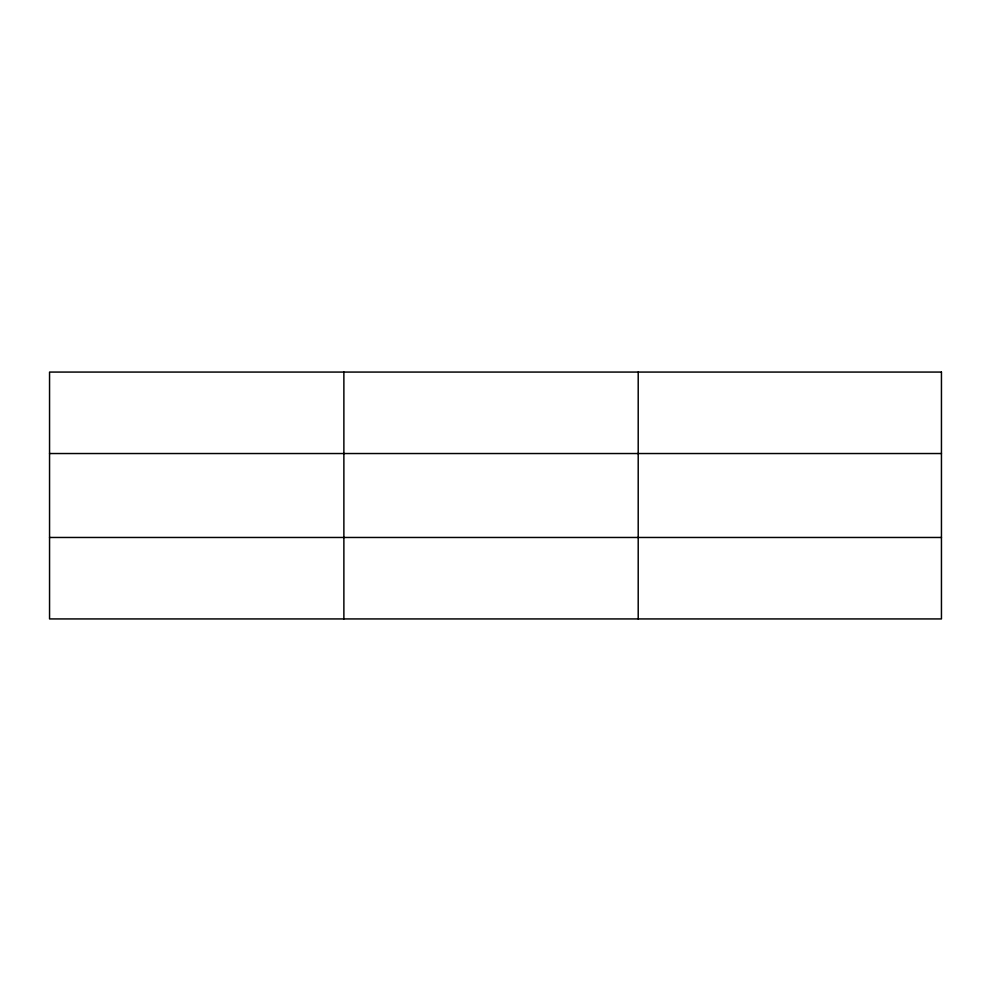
<?xml version="1.0" encoding="UTF-8"?>
<svg xmlns="http://www.w3.org/2000/svg" width="991" height="991" viewBox="0 0 991 991"><rect width="100%" height="100%" fill="white"/><g stroke="black" fill="none" stroke-linecap="round" stroke-linejoin="round"><path stroke-width="1.49" d="M343.877 618.929L343.877 372.071M638.204 618.929L638.204 372.071M49.55 453.531L941.45 453.531M49.55 537.469L941.45 537.469M941.45 372.071L941.45 618.929L49.55 618.929L49.55 372.071L941.45 372.071"/></g></svg>
